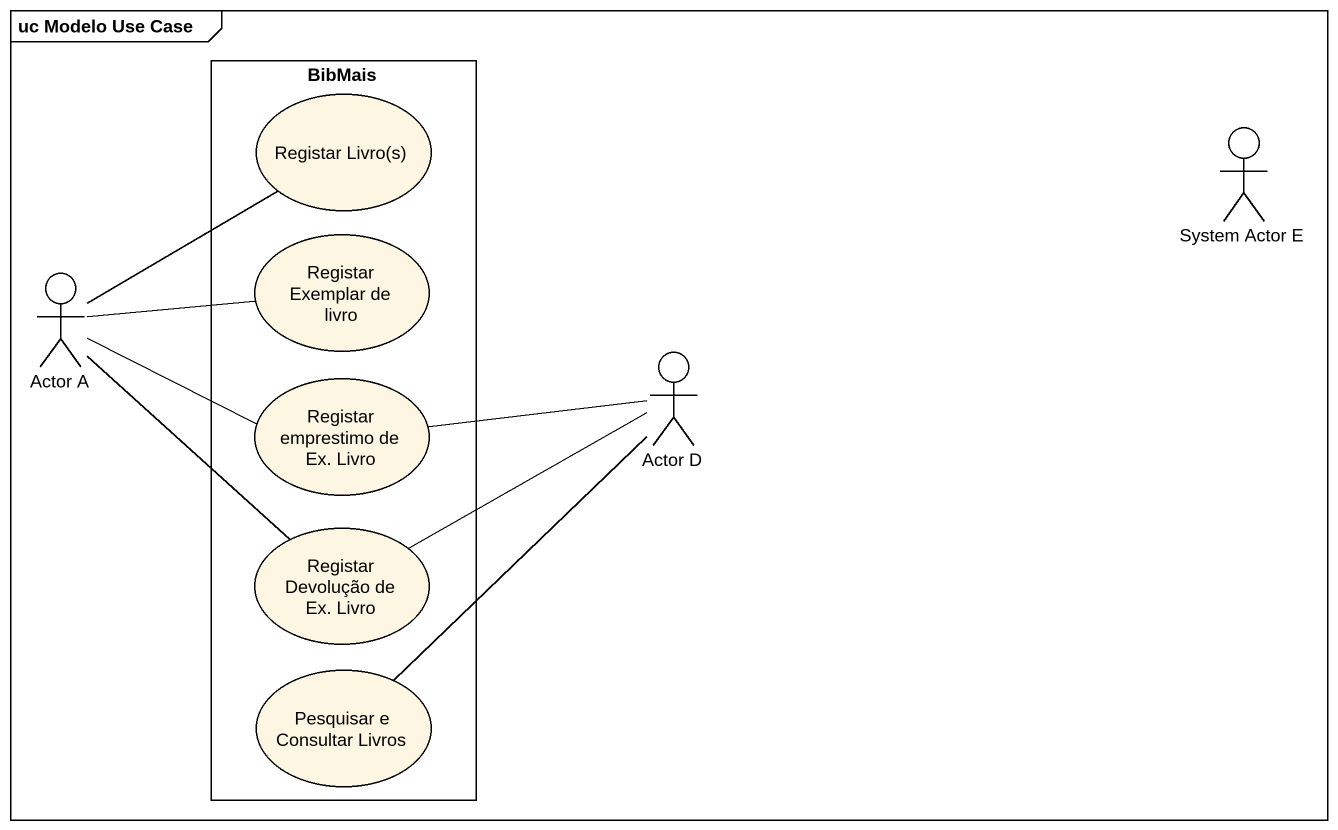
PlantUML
@startuml
mainframe uc Modelo Use Case
rectangle BibMais {
  usecase "Registar Livro(s)" as Registar_Livro_s
  usecase "Registar Exemplar de livro" as Registar_Exemplar_de_livro
  usecase "Registar emprestimo de Ex. Livro" as Registar_emprestimo_de_Ex
  usecase "Registar Devolução de Ex. Livro" as Registar_Devolução_de_Ex
  usecase "Pesquisar e Consultar Livros" as Pesquisar_e_Consultar_Livros
}
actor "System Actor E" as System_Actor_E
actor "Actor A" as Actor_A
actor "Actor D" as Actor_D
Actor_A -up- Registar_Livro_s
Actor_A -right- Registar_Exemplar_de_livro
Actor_A -right- Registar_emprestimo_de_Ex
Actor_A -- Registar_Devolução_de_Ex
Registar_emprestimo_de_Ex -right- Actor_D
Registar_Devolução_de_Ex -right- Actor_D
Pesquisar_e_Consultar_Livros -up- Actor_D
@enduml
